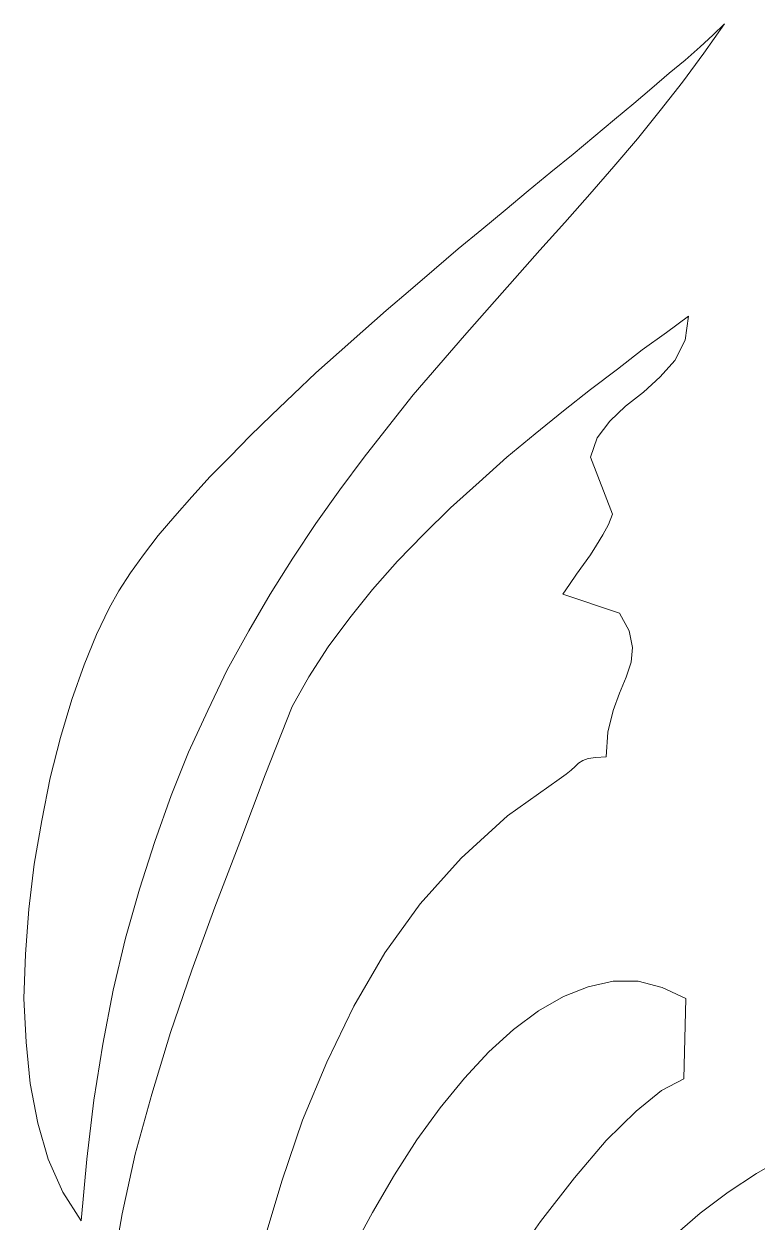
# Model space of a CAD drawing. Header units: millimetres. Extents: x 87938 to 265635, y 330093 to 434310.
# Drawn here: x 245909 to 246960, y 405053 to 406771 of the extents above; entities that cross this region are included whole.
import ezdxf

# ---------------------------------------------------------------- set-up
doc = ezdxf.new("R2010")
doc.units = ezdxf.units.MM

# ---------------------------------------------------------------- blocks, each defined once
blk = doc.blocks.new('A$C7B22234F')
at = {"lineweight": 0}
for p, q in [((2449.2, 8923.6), (2479, 8965.3)), ((2479, 8965.3), (2462.1, 8949.4)), ((2462.1, 8949.4), (2444.2, 8932.5)), ((2418.5, 8881.9), (2449.2, 8923.6)), ((2444.2, 8932.5), (2422.4, 8913.6)), ((2422.4, 8913.6), (2399.6, 8894.8)), ((2399.6, 8894.8), (2374.8, 8873)), ((2386.7, 8841.2), (2418.5, 8881.9)), ((2374.8, 8873), (2349, 8851.2)), ((2349, 8851.2), (2321.2, 8828.3)), ((2353.9, 8800.5), (2386.7, 8841.2)), ((2321.2, 8828.3), (2291.4, 8803.5)), ((2291.4, 8803.5), (2261.7, 8778.7)), ((2320.2, 8760.8), (2353.9, 8800.5)), ((2261.7, 8778.7), (2229.9, 8752.9)), ((2229.9, 8752.9), (2197.1, 8726.1)), ((2285.5, 8721.1), (2320.2, 8760.8)), ((2197.1, 8726.1), (2164.4, 8698.3)), ((2249.7, 8680.4), (2285.5, 8721.1)), ((2164.4, 8698.3), (2130.7, 8670.5)), ((2214, 8640.8), (2249.7, 8680.4)), ((2130.7, 8670.5), (2096.9, 8642.8)), ((2096.9, 8642.8), (2062.2, 8613)), ((2178.3, 8600.1), (2214, 8640.8)), ((2062.2, 8613), (2028.5, 8584.2)), ((2141.6, 8559.4), (2178.3, 8600.1)), ((2028.5, 8584.2), (1993.7, 8554.4)), ((2105.9, 8518.7), (2141.6, 8559.4)), ((1993.7, 8554.4), (1960, 8524.7)), ((2427.4, 8546.5), (2395.6, 8522.7)), ((2422.4, 8511.7), (2427.4, 8546.5)), ((1960, 8524.7), (1926.2, 8494.9)), ((2395.6, 8522.7), (2360.9, 8497.9)), ((2069.1, 8476), (2105.9, 8518.7)), ((2407.5, 8482.9), (2422.4, 8511.7)), ((1926.2, 8494.9), (1892.5, 8465.1)), ((2360.9, 8497.9), (2325.2, 8470.1)), ((2032.4, 8433.3), (2069.1, 8476)), ((2325.2, 8470.1), (2286.5, 8441.3)), ((2386.7, 8459.2), (2407.5, 8482.9)), ((1892.5, 8465.1), (1860.7, 8434.3)), ((2362.9, 8437.3), (2386.7, 8459.2)), ((2286.5, 8441.3), (2247.8, 8410.5)), ((2337.1, 8417.4), (2362.9, 8437.3)), ((1860.7, 8434.3), (1829, 8404.6)), ((1996.7, 8388.7), (2032.4, 8433.3)), ((1829, 8404.6), (1798.2, 8374.8)), ((2247.8, 8410.5), (2207.1, 8377.8)), ((2314.3, 8395.6), (2337.1, 8417.4)), ((1961.9, 8344), (1996.7, 8388.7)), ((2296.4, 8371.8), (2314.3, 8395.6)), ((1798.2, 8374.8), (1769.4, 8345)), ((2207.1, 8377.8), (2166.4, 8344)), ((2286.5, 8344), (2296.4, 8371.8)), ((1769.4, 8345), (1740.7, 8316.3)), ((1927.2, 8297.4), (1961.9, 8344)), ((2166.4, 8344), (2126.7, 8308.3)), ((2318.2, 8262.6), (2286.5, 8344)), ((1740.7, 8316.3), (1714.8, 8287.5)), ((1892.5, 8248.8), (1927.2, 8297.4)), ((2126.7, 8308.3), (2086, 8271.6)), ((1714.8, 8287.5), (1690, 8259.7)), ((2086, 8271.6), (2047.3, 8233.9)), ((1690, 8259.7), (1666.2, 8231.9)), ((1859.7, 8199.1), (1892.5, 8248.8)), ((2304.3, 8232.9), (2312.3, 8247.7)), ((2312.3, 8247.7), (2318.2, 8262.6)), ((1666.2, 8231.9), (1645.4, 8204.1)), ((2047.3, 8233.9), (2009.6, 8195.2)), ((2295.4, 8218), (2304.3, 8232.9)), ((2286.5, 8204.1), (2295.4, 8218)), ((1645.4, 8204.1), (1626.5, 8178.3)), ((1827, 8147.5), (1859.7, 8199.1)), ((2009.6, 8195.2), (1973.9, 8154.5)), ((2276.5, 8190.2), (2286.5, 8204.1)), ((1626.5, 8178.3), (1609.7, 8152.5)), ((2266.6, 8176.3), (2276.5, 8190.2)), ((2246.8, 8147.5), (2256.7, 8161.4)), ((2256.7, 8161.4), (2266.6, 8176.3)), ((1609.7, 8152.5), (1595.8, 8127.7)), ((1796.2, 8094.9), (1827, 8147.5)), ((1973.9, 8154.5), (1941.1, 8113.8)), ((2328.1, 8120.7), (2246.8, 8147.5)), ((1595.8, 8127.7), (1577.9, 8090)), ((1941.1, 8113.8), (1910.4, 8072.1)), ((2342, 8094.9), (2328.1, 8120.7)), ((1765.5, 8039.3), (1796.2, 8094.9)), ((2347, 8071.1), (2342, 8094.9)), ((1577.9, 8090), (1560, 8046.3)), ((1910.4, 8072.1), (1882.5, 8029.4)), ((2345, 8050.3), (2347, 8071.1)), ((1560, 8046.3), (1542.2, 7996.7)), ((2338, 8028.5), (2345, 8050.3)), ((1737.7, 7980.8), (1765.5, 8039.3)), ((1882.5, 8029.4), (1858.7, 7986.7)), ((2328.1, 8005.6), (2338, 8028.5)), ((2319.2, 7980.8), (2328.1, 8005.6)), ((1542.2, 7996.7), (1526.3, 7942.1)), ((1709.9, 7921.2), (1737.7, 7980.8)), ((1858.7, 7986.7), (1820, 7888.5)), ((2311.3, 7950), (2319.2, 7980.8)), ((1526.3, 7942.1), (1511.4, 7884.5)), ((2309.3, 7914.3), (2311.3, 7950)), ((1685.1, 7858.8), (1709.9, 7921.2)), ((2264.6, 7900.4), (2269.6, 7905.4)), ((2269.6, 7905.4), (2275.6, 7909.4)), ((2275.6, 7909.4), (2283.5, 7912.3)), ((2283.5, 7912.3), (2294.4, 7913.3)), ((2294.4, 7913.3), (2309.3, 7914.3)), ((1820, 7888.5), (1783.3, 7792.2)), ((2241.8, 7882.5), (2251.7, 7889.5)), ((2251.7, 7889.5), (2258.7, 7895.5)), ((2258.7, 7895.5), (2264.6, 7900.4)), ((1511.4, 7884.5), (1499.5, 7823)), ((2167.4, 7830), (2241.8, 7882.5)), ((1661.3, 7793.3), (1685.1, 7858.8)), ((1499.5, 7823), (1488.6, 7760.5)), ((2100.9, 7769.4), (2167.4, 7830)), ((1639.4, 7724.8), (1661.3, 7793.3)), ((1783.3, 7792.2), (1747.6, 7699)), ((2042.3, 7703.9), (2100.9, 7769.4)), ((1488.6, 7760.5), (1480.6, 7696)), ((1619.6, 7654.3), (1639.4, 7724.8)), ((1480.6, 7696), (1475.7, 7631.5)), ((1747.6, 7699), (1714.8, 7608.6)), ((1991.7, 7633.5), (2042.3, 7703.9)), ((1601.7, 7579.9), (1619.6, 7654.3)), ((1475.7, 7631.5), (1473.7, 7568)), ((1947.1, 7557.1), (1991.7, 7633.5)), ((1714.8, 7608.6), (1684.1, 7519.3)), ((1586.8, 7502.5), (1601.7, 7579.9)), ((2283.5, 7584.8), (2247.8, 7571)), ((2319.2, 7592.8), (2283.5, 7584.8)), ((2354.9, 7592.8), (2319.2, 7592.8)), ((2389.7, 7583.8), (2354.9, 7592.8)), ((2423.4, 7568), (2389.7, 7583.8)), ((1473.7, 7568), (1476.7, 7505.5)), ((2247.8, 7571), (2212, 7550.1)), ((2420.5, 7452.9), (2423.4, 7568)), ((1908.4, 7476.7), (1947.1, 7557.1)), ((2212, 7550.1), (2176.3, 7523.3)), ((1684.1, 7519.3), (1657.3, 7431)), ((2176.3, 7523.3), (2140.6, 7491.6)), ((1476.7, 7505.5), (1482.6, 7445.9)), ((1573.9, 7422.1), (1586.8, 7502.5)), ((2140.6, 7491.6), (2105.9, 7453.8)), ((1873.6, 7393.3), (1908.4, 7476.7)), ((1482.6, 7445.9), (1493.6, 7389.4)), ((2105.9, 7453.8), (2071.1, 7411.2)), ((2388.7, 7436), (2420.5, 7452.9)), ((1564, 7337.7), (1573.9, 7422.1)), ((1657.3, 7431), (1633.5, 7344.7)), ((2352, 7406.2), (2388.7, 7436)), ((2071.1, 7411.2), (2037.4, 7365.5)), ((2309.3, 7364.5), (2352, 7406.2)), ((1493.6, 7389.4), (1508.4, 7337.7)), ((1843.8, 7306), (1873.6, 7393.3)), ((2037.4, 7365.5), (2005.6, 7314.9)), ((2263.6, 7310.9), (2309.3, 7364.5)), ((1508.4, 7337.7), (1529.3, 7290.1)), ((1556, 7249.4), (1564, 7337.7)), ((1633.5, 7344.7), (1614.6, 7259.3)), ((2567.3, 7341.7), (2524.7, 7316.9)), ((1817.1, 7216.6), (1843.8, 7306)), ((2005.6, 7314.9), (1973.9, 7261.3)), ((2215, 7248.4), (2263.6, 7310.9)), ((2524.7, 7316.9), (2484, 7290.1)), ((1529.3, 7290.1), (1556, 7249.4)), ((2484, 7290.1), (2444.2, 7260.3)), ((1614.6, 7259.3), (1599.7, 7175)), ((1973.9, 7261.3), (1943.1, 7204.7)), ((2444.2, 7260.3), (2407.5, 7228.6)), ((2164.4, 7176), (2215, 7248.4))]:
    blk.add_line(p, q, dxfattribs=at)
blk = doc.blocks.new('A$C543C6214')
blk.add_blockref('A$C7B22234F', (0, 0))

msp = doc.modelspace()

# ---------------------------------------------------------------- block references
msp.add_blockref('A$C543C6214', (244434.8, 397805.4))

doc.saveas('drawing.dxf')
